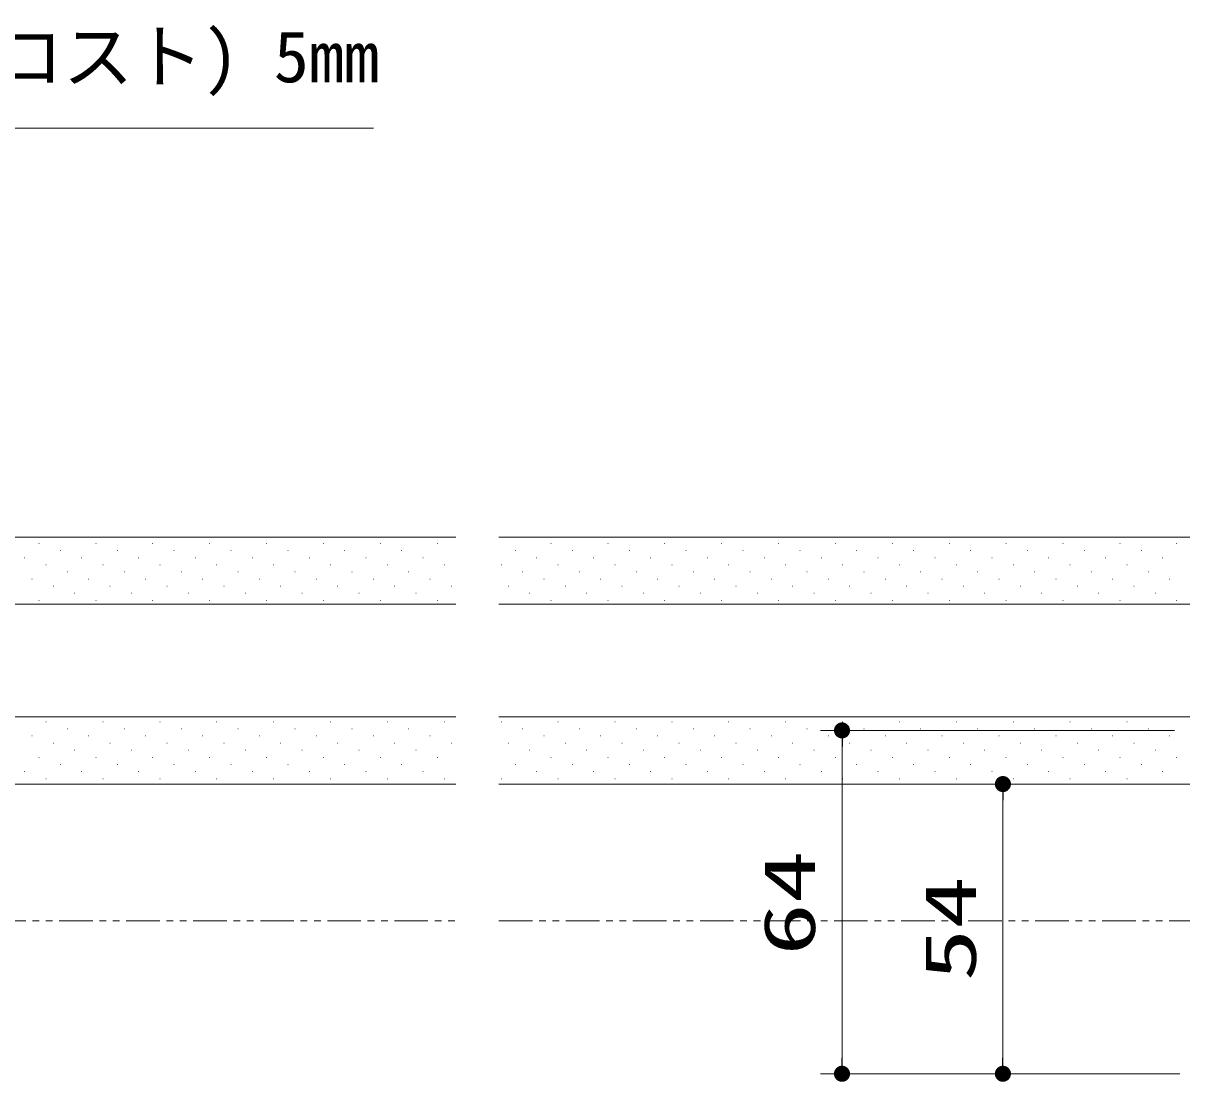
# Model space of a CAD drawing. Units: millimetres, scale not verified. Extents: x -1306 to 1306, y -607 to 607.
# Drawn here: x -262.7 to -46.7, y -350.5 to -153.2 of the extents above; entities that cross this region are included whole.
import ezdxf
from ezdxf.enums import TextEntityAlignment as Align

# ---------------------------------------------------------------- set-up
doc = ezdxf.new("R2010")
doc.units = ezdxf.units.MM
doc.header["$LTSCALE"] = 5
doc.header["$PDMODE"] = 32
doc.header["$PDSIZE"] = 2.5
doc.linetypes.add('USER1', pattern=[2.5, 1.25, -0.25, 0.25, -0.25, 0.25, -0.25])
for name, color, linetype, lineweight in [('0-1_線(黄)', 2, 'Continuous', 15), ('0-8_二点鎖線', 4, 'USER1', 9), ('1-1_寸法線', 3, 'Continuous', 13), ('1-2_ハッチング', 6, 'Continuous', 9), ('1-4_DEFPOINTS', 7, 'Continuous', 5), ('1-5_0', 3, 'Continuous', 25)]:
    doc.layers.add(name, color=color, linetype=linetype, lineweight=lineweight)
doc.styles.add('ＭＳ ゴシック', font='')
doc.styles.get('ＭＳ ゴシック').set_extended_font_data('MS Gothic')

# ---------------------------------------------------------------- blocks, each defined once
blk = doc.blocks.new('_DOT')
at = {"layer": '1-5_0'}
blk.add_line((-2.5, 0), (-5, 0), dxfattribs=at)
for points in [[(0, 0), (-2.5, 0), (-2.48, 0.313)], [(0, 0), (-2.48, -0.313), (-2.5, 0)], [(0, 0), (-2.48, 0.313), (-2.421, 0.622)], [(0, 0), (-2.421, -0.622), (-2.48, -0.313)], [(0, 0), (-2.421, 0.622), (-2.324, 0.92)], [(0, 0), (-2.324, -0.92), (-2.421, -0.622)], [(0, 0), (-2.324, 0.92), (-2.191, 1.204)], [(0, 0), (-2.191, -1.204), (-2.324, -0.92)], [(0, 0), (-2.191, 1.204), (-2.023, 1.469)], [(0, 0), (-2.023, -1.469), (-2.191, -1.204)], [(0, 0), (-2.023, 1.469), (-1.822, 1.711)], [(0, 0), (-1.822, -1.711), (-2.023, -1.469)], [(0, 0), (-1.822, 1.711), (-1.594, 1.926)], [(0, 0), (-1.594, -1.926), (-1.822, -1.711)], [(0, 0), (-1.594, 1.926), (-1.34, 2.111)], [(0, 0), (-1.34, -2.111), (-1.594, -1.926)], [(0, 0), (-1.34, 2.111), (-1.064, 2.262)], [(0, 0), (-1.064, -2.262), (-1.34, -2.111)], [(0, 0), (-1.064, 2.262), (-0.773, 2.378)], [(0, 0), (-0.773, -2.378), (-1.064, -2.262)], [(0, 0), (-0.773, 2.378), (-0.468, 2.456)], [(0, 0), (-0.468, -2.456), (-0.773, -2.378)], [(0, 0), (-0.468, 2.456), (-0.157, 2.495)], [(0, 0), (-0.157, -2.495), (-0.468, -2.456)], [(0, 0), (-0.157, 2.495), (0.157, 2.495)], [(0, 0), (0.157, -2.495), (-0.157, -2.495)], [(0, 0), (0.157, 2.495), (0.468, 2.456)], [(0, 0), (0.468, 2.456), (0.773, 2.378)], [(0, 0), (0.773, 2.378), (1.064, 2.262)], [(0, 0), (1.064, 2.262), (1.34, 2.111)], [(0, 0), (1.34, 2.111), (1.594, 1.926)], [(0, 0), (1.594, 1.926), (1.822, 1.711)], [(0, 0), (1.822, 1.711), (2.023, 1.469)], [(0, 0), (2.023, 1.469), (2.191, 1.204)], [(0, 0), (2.191, 1.204), (2.324, 0.92)], [(0, 0), (2.324, 0.92), (2.421, 0.622)], [(0, 0), (2.421, 0.622), (2.48, 0.313)], [(0, 0), (2.48, 0.313), (2.5, 0)], [(0, 0), (0.468, -2.456), (0.157, -2.495)], [(0, 0), (0.773, -2.378), (0.468, -2.456)], [(0, 0), (1.064, -2.262), (0.773, -2.378)], [(0, 0), (1.34, -2.111), (1.064, -2.262)], [(0, 0), (1.594, -1.926), (1.34, -2.111)], [(0, 0), (1.822, -1.711), (1.594, -1.926)], [(0, 0), (2.023, -1.469), (1.822, -1.711)], [(0, 0), (2.191, -1.204), (2.023, -1.469)], [(0, 0), (2.324, -0.92), (2.191, -1.204)], [(0, 0), (2.421, -0.622), (2.324, -0.92)], [(0, 0), (2.48, -0.313), (2.421, -0.622)], [(0, 0), (2.5, 0), (2.48, -0.313)]]:
    blk.add_solid(points, dxfattribs=at)

msp = doc.modelspace()

# ---------------------------------------------------------------- linework, layer by layer
at = {"layer": '0-1_線(黄)'}
for p, q in [((-336.991, -248.976), (-182.018, -248.976)), ((-174.018, -248.976), (57.957, -248.976)), ((-336.991, -261.476), (-182.018, -261.476)), ((-174.018, -261.476), (57.957, -261.476)), ((-336.991, -282.476), (-182.018, -282.476)), ((-174.018, -282.476), (-19.046, -282.476)), ((-336.991, -294.976), (-182.018, -294.976)), ((-174.018, -294.976), (-40.046, -294.976))]:
    msp.add_line(p, q, dxfattribs=at)
at = {"layer": '0-8_二点鎖線'}
for p, q in [((-330.991, -320.476), (-182.018, -320.476)), ((-174.018, -320.476), (-40.046, -320.476))]:
    msp.add_line(p, q, dxfattribs=at)
at = {"layer": '1-1_寸法線'}
for p, q in [((-48.046, -284.976), (-114.046, -284.976)), ((-110.046, -345.976), (-110.046, -287.976)), ((-47.046, -294.976), (-84.046, -294.976)), ((-80.046, -345.976), (-80.046, -297.976)), ((-47.046, -348.976), (-114.046, -348.976)), ((-47.046, -348.976), (-84.046, -348.976))]:
    msp.add_line(p, q, dxfattribs=at)
msp.add_lwpolyline([(-197.422, -172.746), (-452.985, -172.746), (-488.981, -312.327)], dxfattribs=at)
at = {"layer": '1-2_ハッチング'}
for p, q in [((-259.788, -250.144), (-259.738, -250.144)), ((-249.182, -250.144), (-249.132, -250.144)), ((-238.575, -250.144), (-238.525, -250.144)), ((-227.968, -250.144), (-227.918, -250.144)), ((-217.362, -250.144), (-217.312, -250.144)), ((-206.755, -250.144), (-206.705, -250.144)), ((-196.149, -250.144), (-196.099, -250.144)), ((-185.542, -250.144), (-185.492, -250.144)), ((-164.329, -250.144), (-164.279, -250.144)), ((-153.722, -250.144), (-153.672, -250.144)), ((-143.116, -250.144), (-143.066, -250.144)), ((-132.509, -250.144), (-132.459, -250.144)), ((-121.902, -250.144), (-121.852, -250.144)), ((-111.296, -250.144), (-111.246, -250.144)), ((-100.689, -250.144), (-100.639, -250.144)), ((-90.083, -250.144), (-90.033, -250.144)), ((-79.476, -250.144), (-79.426, -250.144)), ((-68.869, -250.144), (-68.819, -250.144)), ((-58.263, -250.144), (-58.213, -250.144)), ((-47.656, -250.144), (-47.606, -250.144)), ((-255.811, -251.47), (-255.761, -251.47)), ((-245.204, -251.47), (-245.154, -251.47)), ((-234.597, -251.47), (-234.547, -251.47)), ((-223.991, -251.47), (-223.941, -251.47)), ((-213.384, -251.47), (-213.334, -251.47)), ((-202.778, -251.47), (-202.728, -251.47)), ((-192.171, -251.47), (-192.121, -251.47)), ((-170.958, -251.47), (-170.908, -251.47)), ((-160.351, -251.47), (-160.301, -251.47)), ((-149.745, -251.47), (-149.695, -251.47)), ((-139.138, -251.47), (-139.088, -251.47)), ((-128.531, -251.47), (-128.481, -251.47)), ((-117.925, -251.47), (-117.875, -251.47)), ((-107.318, -251.47), (-107.268, -251.47)), ((-96.712, -251.47), (-96.662, -251.47)), ((-86.105, -251.47), (-86.055, -251.47)), ((-75.498, -251.47), (-75.448, -251.47)), ((-64.892, -251.47), (-64.842, -251.47)), ((-54.285, -251.47), (-54.235, -251.47)), ((-262.44, -252.796), (-262.39, -252.796)), ((-258.462, -254.122), (-258.412, -254.122)), ((-251.833, -252.796), (-251.783, -252.796)), ((-247.856, -254.122), (-247.806, -254.122)), ((-241.227, -252.796), (-241.177, -252.796)), ((-237.249, -254.122), (-237.199, -254.122)), ((-230.62, -252.796), (-230.57, -252.796)), ((-226.643, -254.122), (-226.593, -254.122)), ((-220.013, -252.796), (-219.963, -252.796)), ((-216.036, -254.122), (-215.986, -254.122)), ((-209.407, -252.796), (-209.357, -252.796)), ((-205.429, -254.122), (-205.379, -254.122)), ((-198.8, -252.796), (-198.75, -252.796)), ((-194.823, -254.122), (-194.773, -254.122)), ((-188.194, -252.796), (-188.144, -252.796)), ((-184.216, -254.122), (-184.166, -254.122)), ((-173.61, -254.122), (-173.56, -254.122)), ((-166.98, -252.796), (-166.93, -252.796)), ((-163.003, -254.122), (-162.953, -254.122)), ((-156.374, -252.796), (-156.324, -252.796)), ((-152.396, -254.122), (-152.346, -254.122)), ((-145.767, -252.796), (-145.717, -252.796)), ((-141.79, -254.122), (-141.74, -254.122)), ((-135.161, -252.796), (-135.111, -252.796)), ((-131.183, -254.122), (-131.133, -254.122)), ((-124.554, -252.796), (-124.504, -252.796)), ((-120.577, -254.122), (-120.527, -254.122)), ((-113.947, -252.796), (-113.897, -252.796)), ((-109.97, -254.122), (-109.92, -254.122)), ((-103.341, -252.796), (-103.291, -252.796)), ((-99.363, -254.122), (-99.313, -254.122)), ((-92.734, -252.796), (-92.684, -252.796)), ((-88.757, -254.122), (-88.707, -254.122)), ((-82.128, -252.796), (-82.078, -252.796)), ((-78.15, -254.122), (-78.1, -254.122)), ((-71.521, -252.796), (-71.471, -252.796)), ((-67.544, -254.122), (-67.494, -254.122)), ((-60.914, -252.796), (-60.864, -252.796)), ((-56.937, -254.122), (-56.887, -254.122)), ((-50.308, -252.796), (-50.258, -252.796)), ((-261.114, -256.773), (-261.064, -256.773)), ((-254.485, -255.447), (-254.435, -255.447)), ((-250.507, -256.773), (-250.457, -256.773)), ((-243.878, -255.447), (-243.828, -255.447)), ((-239.901, -256.773), (-239.851, -256.773)), ((-233.272, -255.447), (-233.222, -255.447)), ((-229.294, -256.773), (-229.244, -256.773)), ((-222.665, -255.447), (-222.615, -255.447)), ((-218.688, -256.773), (-218.638, -256.773)), ((-212.058, -255.447), (-212.008, -255.447)), ((-208.081, -256.773), (-208.031, -256.773)), ((-201.452, -255.447), (-201.402, -255.447)), ((-197.474, -256.773), (-197.424, -256.773)), ((-190.845, -255.447), (-190.795, -255.447)), ((-186.868, -256.773), (-186.818, -256.773)), ((-169.632, -255.447), (-169.582, -255.447)), ((-165.655, -256.773), (-165.605, -256.773)), ((-159.025, -255.447), (-158.975, -255.447)), ((-155.048, -256.773), (-154.998, -256.773)), ((-148.419, -255.447), (-148.369, -255.447)), ((-144.441, -256.773), (-144.391, -256.773)), ((-137.812, -255.447), (-137.762, -255.447)), ((-133.835, -256.773), (-133.785, -256.773)), ((-127.206, -255.447), (-127.156, -255.447)), ((-123.228, -256.773), (-123.178, -256.773)), ((-116.599, -255.447), (-116.549, -255.447)), ((-112.622, -256.773), (-112.572, -256.773)), ((-105.992, -255.447), (-105.942, -255.447)), ((-102.015, -256.773), (-101.965, -256.773)), ((-95.386, -255.447), (-95.336, -255.447)), ((-91.408, -256.773), (-91.358, -256.773)), ((-84.779, -255.447), (-84.729, -255.447)), ((-80.802, -256.773), (-80.752, -256.773)), ((-74.173, -255.447), (-74.123, -255.447)), ((-70.195, -256.773), (-70.145, -256.773)), ((-63.566, -255.447), (-63.516, -255.447)), ((-59.589, -256.773), (-59.539, -256.773)), ((-52.959, -255.447), (-52.909, -255.447)), ((-48.982, -256.773), (-48.932, -256.773)), ((-257.137, -258.099), (-257.087, -258.099)), ((-246.53, -258.099), (-246.48, -258.099)), ((-235.923, -258.099), (-235.873, -258.099)), ((-225.317, -258.099), (-225.267, -258.099)), ((-214.71, -258.099), (-214.66, -258.099)), ((-204.104, -258.099), (-204.054, -258.099)), ((-193.497, -258.099), (-193.447, -258.099)), ((-182.89, -258.099), (-182.84, -258.099)), ((-172.284, -258.099), (-172.234, -258.099)), ((-161.677, -258.099), (-161.627, -258.099)), ((-151.071, -258.099), (-151.021, -258.099)), ((-140.464, -258.099), (-140.414, -258.099)), ((-129.857, -258.099), (-129.807, -258.099)), ((-119.251, -258.099), (-119.201, -258.099)), ((-108.644, -258.099), (-108.594, -258.099)), ((-98.038, -258.099), (-97.988, -258.099)), ((-87.431, -258.099), (-87.381, -258.099)), ((-76.824, -258.099), (-76.774, -258.099)), ((-66.218, -258.099), (-66.168, -258.099)), ((-55.611, -258.099), (-55.561, -258.099)), ((-259.788, -260.751), (-259.738, -260.751)), ((-253.159, -259.425), (-253.109, -259.425)), ((-249.182, -260.751), (-249.132, -260.751)), ((-242.552, -259.425), (-242.502, -259.425)), ((-238.575, -260.751), (-238.525, -260.751)), ((-231.946, -259.425), (-231.896, -259.425)), ((-227.968, -260.751), (-227.918, -260.751)), ((-221.339, -259.425), (-221.289, -259.425)), ((-217.362, -260.751), (-217.312, -260.751)), ((-210.733, -259.425), (-210.683, -259.425)), ((-206.755, -260.751), (-206.705, -260.751)), ((-200.126, -259.425), (-200.076, -259.425)), ((-196.149, -260.751), (-196.099, -260.751)), ((-189.519, -259.425), (-189.469, -259.425)), ((-185.542, -260.751), (-185.492, -260.751)), ((-168.306, -259.425), (-168.256, -259.425)), ((-164.329, -260.751), (-164.279, -260.751)), ((-157.7, -259.425), (-157.65, -259.425)), ((-153.722, -260.751), (-153.672, -260.751)), ((-147.093, -259.425), (-147.043, -259.425)), ((-143.116, -260.751), (-143.066, -260.751)), ((-136.486, -259.425), (-136.436, -259.425)), ((-132.509, -260.751), (-132.459, -260.751)), ((-125.88, -259.425), (-125.83, -259.425)), ((-121.902, -260.751), (-121.852, -260.751)), ((-115.273, -259.425), (-115.223, -259.425)), ((-111.296, -260.751), (-111.246, -260.751)), ((-104.667, -259.425), (-104.617, -259.425)), ((-100.689, -260.751), (-100.639, -260.751)), ((-94.06, -259.425), (-94.01, -259.425)), ((-90.083, -260.751), (-90.033, -260.751)), ((-83.453, -259.425), (-83.403, -259.425)), ((-79.476, -260.751), (-79.426, -260.751)), ((-72.847, -259.425), (-72.797, -259.425)), ((-68.869, -260.751), (-68.819, -260.751)), ((-62.24, -259.425), (-62.19, -259.425)), ((-58.263, -260.751), (-58.213, -260.751)), ((-51.634, -259.425), (-51.584, -259.425)), ((-47.656, -260.751), (-47.606, -260.751)), ((-258.462, -283.368), (-258.412, -283.368)), ((-254.485, -284.694), (-254.435, -284.694)), ((-247.856, -283.368), (-247.806, -283.368)), ((-243.878, -284.694), (-243.828, -284.694)), ((-237.249, -283.368), (-237.199, -283.368)), ((-233.272, -284.694), (-233.222, -284.694)), ((-226.643, -283.368), (-226.593, -283.368)), ((-222.665, -284.694), (-222.615, -284.694)), ((-216.036, -283.368), (-215.986, -283.368)), ((-212.058, -284.694), (-212.008, -284.694)), ((-205.429, -283.368), (-205.379, -283.368)), ((-201.452, -284.694), (-201.402, -284.694)), ((-194.823, -283.368), (-194.773, -283.368)), ((-190.845, -284.694), (-190.795, -284.694)), ((-184.216, -283.368), (-184.166, -283.368)), ((-173.61, -283.368), (-173.56, -283.368)), ((-169.632, -284.694), (-169.582, -284.694)), ((-163.003, -283.368), (-162.953, -283.368)), ((-159.025, -284.694), (-158.975, -284.694)), ((-152.396, -283.368), (-152.346, -283.368)), ((-148.419, -284.694), (-148.369, -284.694)), ((-141.79, -283.368), (-141.74, -283.368)), ((-137.812, -284.694), (-137.762, -284.694)), ((-131.183, -283.368), (-131.133, -283.368)), ((-127.206, -284.694), (-127.156, -284.694)), ((-120.577, -283.368), (-120.527, -283.368)), ((-116.599, -284.694), (-116.549, -284.694)), ((-109.97, -283.368), (-109.92, -283.368)), ((-105.992, -284.694), (-105.942, -284.694)), ((-99.363, -283.368), (-99.313, -283.368)), ((-95.386, -284.694), (-95.336, -284.694)), ((-88.757, -283.368), (-88.707, -283.368)), ((-84.779, -284.694), (-84.729, -284.694)), ((-78.15, -283.368), (-78.1, -283.368)), ((-74.173, -284.694), (-74.123, -284.694)), ((-67.544, -283.368), (-67.494, -283.368)), ((-63.566, -284.694), (-63.516, -284.694)), ((-56.937, -283.368), (-56.887, -283.368)), ((-52.959, -284.694), (-52.909, -284.694)), ((-261.114, -286.019), (-261.064, -286.019)), ((-250.507, -286.019), (-250.457, -286.019)), ((-239.901, -286.019), (-239.851, -286.019)), ((-229.294, -286.019), (-229.244, -286.019)), ((-218.688, -286.019), (-218.638, -286.019)), ((-208.081, -286.019), (-208.031, -286.019)), ((-197.474, -286.019), (-197.424, -286.019)), ((-186.868, -286.019), (-186.818, -286.019)), ((-165.655, -286.019), (-165.605, -286.019)), ((-155.048, -286.019), (-154.998, -286.019)), ((-144.441, -286.019), (-144.391, -286.019)), ((-133.835, -286.019), (-133.785, -286.019)), ((-123.228, -286.019), (-123.178, -286.019)), ((-112.622, -286.019), (-112.572, -286.019)), ((-102.015, -286.019), (-101.965, -286.019)), ((-91.408, -286.019), (-91.358, -286.019)), ((-80.802, -286.019), (-80.752, -286.019)), ((-70.195, -286.019), (-70.145, -286.019)), ((-59.589, -286.019), (-59.539, -286.019)), ((-48.982, -286.019), (-48.932, -286.019)), ((-257.137, -287.345), (-257.087, -287.345)), ((-253.159, -288.671), (-253.109, -288.671)), ((-246.53, -287.345), (-246.48, -287.345)), ((-242.552, -288.671), (-242.502, -288.671)), ((-235.923, -287.345), (-235.873, -287.345)), ((-231.946, -288.671), (-231.896, -288.671)), ((-225.317, -287.345), (-225.267, -287.345)), ((-221.339, -288.671), (-221.289, -288.671)), ((-214.71, -287.345), (-214.66, -287.345)), ((-210.733, -288.671), (-210.683, -288.671)), ((-204.104, -287.345), (-204.054, -287.345)), ((-200.126, -288.671), (-200.076, -288.671)), ((-193.497, -287.345), (-193.447, -287.345)), ((-189.519, -288.671), (-189.469, -288.671)), ((-182.89, -287.345), (-182.84, -287.345)), ((-172.284, -287.345), (-172.234, -287.345)), ((-168.306, -288.671), (-168.256, -288.671)), ((-161.677, -287.345), (-161.627, -287.345)), ((-157.7, -288.671), (-157.65, -288.671)), ((-151.071, -287.345), (-151.021, -287.345)), ((-147.093, -288.671), (-147.043, -288.671)), ((-140.464, -287.345), (-140.414, -287.345)), ((-136.486, -288.671), (-136.436, -288.671)), ((-129.857, -287.345), (-129.807, -287.345)), ((-125.88, -288.671), (-125.83, -288.671)), ((-119.251, -287.345), (-119.201, -287.345)), ((-115.273, -288.671), (-115.223, -288.671)), ((-108.644, -287.345), (-108.594, -287.345)), ((-104.667, -288.671), (-104.617, -288.671)), ((-98.038, -287.345), (-97.988, -287.345)), ((-94.06, -288.671), (-94.01, -288.671)), ((-87.431, -287.345), (-87.381, -287.345)), ((-83.453, -288.671), (-83.403, -288.671)), ((-76.824, -287.345), (-76.774, -287.345)), ((-72.847, -288.671), (-72.797, -288.671)), ((-66.218, -287.345), (-66.168, -287.345)), ((-62.24, -288.671), (-62.19, -288.671)), ((-55.611, -287.345), (-55.561, -287.345)), ((-51.634, -288.671), (-51.584, -288.671)), ((-259.788, -289.997), (-259.738, -289.997)), ((-255.811, -291.323), (-255.761, -291.323)), ((-249.182, -289.997), (-249.132, -289.997)), ((-245.204, -291.323), (-245.154, -291.323)), ((-238.575, -289.997), (-238.525, -289.997)), ((-234.597, -291.323), (-234.547, -291.323)), ((-227.968, -289.997), (-227.918, -289.997)), ((-223.991, -291.323), (-223.941, -291.323)), ((-217.362, -289.997), (-217.312, -289.997)), ((-213.384, -291.323), (-213.334, -291.323)), ((-206.755, -289.997), (-206.705, -289.997)), ((-202.778, -291.323), (-202.728, -291.323)), ((-196.149, -289.997), (-196.099, -289.997)), ((-192.171, -291.323), (-192.121, -291.323)), ((-185.542, -289.997), (-185.492, -289.997)), ((-170.958, -291.323), (-170.908, -291.323)), ((-164.329, -289.997), (-164.279, -289.997)), ((-160.351, -291.323), (-160.301, -291.323)), ((-153.722, -289.997), (-153.672, -289.997)), ((-149.745, -291.323), (-149.695, -291.323)), ((-143.116, -289.997), (-143.066, -289.997)), ((-139.138, -291.323), (-139.088, -291.323)), ((-132.509, -289.997), (-132.459, -289.997)), ((-128.531, -291.323), (-128.481, -291.323)), ((-121.902, -289.997), (-121.852, -289.997)), ((-117.925, -291.323), (-117.875, -291.323)), ((-111.296, -289.997), (-111.246, -289.997)), ((-107.318, -291.323), (-107.268, -291.323)), ((-100.689, -289.997), (-100.639, -289.997)), ((-96.712, -291.323), (-96.662, -291.323)), ((-90.083, -289.997), (-90.033, -289.997)), ((-86.105, -291.323), (-86.055, -291.323)), ((-79.476, -289.997), (-79.426, -289.997)), ((-75.498, -291.323), (-75.448, -291.323)), ((-68.869, -289.997), (-68.819, -289.997)), ((-64.892, -291.323), (-64.842, -291.323)), ((-58.263, -289.997), (-58.213, -289.997)), ((-54.285, -291.323), (-54.235, -291.323)), ((-47.656, -289.997), (-47.606, -289.997)), ((-262.44, -292.649), (-262.39, -292.649)), ((-251.833, -292.649), (-251.783, -292.649)), ((-241.227, -292.649), (-241.177, -292.649)), ((-230.62, -292.649), (-230.57, -292.649)), ((-220.013, -292.649), (-219.963, -292.649)), ((-209.407, -292.649), (-209.357, -292.649)), ((-198.8, -292.649), (-198.75, -292.649)), ((-188.194, -292.649), (-188.144, -292.649)), ((-166.98, -292.649), (-166.93, -292.649)), ((-156.374, -292.649), (-156.324, -292.649)), ((-145.767, -292.649), (-145.717, -292.649)), ((-135.161, -292.649), (-135.111, -292.649)), ((-124.554, -292.649), (-124.504, -292.649)), ((-113.947, -292.649), (-113.897, -292.649)), ((-103.341, -292.649), (-103.291, -292.649)), ((-92.734, -292.649), (-92.684, -292.649)), ((-82.128, -292.649), (-82.078, -292.649)), ((-71.521, -292.649), (-71.471, -292.649)), ((-60.914, -292.649), (-60.864, -292.649)), ((-50.308, -292.649), (-50.258, -292.649)), ((-258.462, -293.974), (-258.412, -293.974)), ((-247.856, -293.974), (-247.806, -293.974)), ((-237.249, -293.974), (-237.199, -293.974)), ((-226.643, -293.974), (-226.593, -293.974)), ((-216.036, -293.974), (-215.986, -293.974)), ((-205.429, -293.974), (-205.379, -293.974)), ((-194.823, -293.974), (-194.773, -293.974)), ((-184.216, -293.974), (-184.166, -293.974)), ((-173.61, -293.974), (-173.56, -293.974)), ((-163.003, -293.974), (-162.953, -293.974)), ((-152.396, -293.974), (-152.346, -293.974)), ((-141.79, -293.974), (-141.74, -293.974)), ((-131.183, -293.974), (-131.133, -293.974)), ((-120.577, -293.974), (-120.527, -293.974)), ((-109.97, -293.974), (-109.92, -293.974)), ((-99.363, -293.974), (-99.313, -293.974)), ((-88.757, -293.974), (-88.707, -293.974)), ((-78.15, -293.974), (-78.1, -293.974)), ((-67.544, -293.974), (-67.494, -293.974)), ((-56.937, -293.974), (-56.887, -293.974))]:
    msp.add_line(p, q, dxfattribs=at)
at = {"layer": '1-4_DEFPOINTS'}
for p in [(-110.046, -284.976), (-80.046, -294.976)]:
    msp.add_point(p, dxfattribs=at)

# ---------------------------------------------------------------- block references
at = {"layer": '1-1_寸法線', "xscale": 0.6, "yscale": 0.6}
for p, rotation in [((-110.046, -284.976), 90), ((-80.046, -294.976), 90), ((-110.046, -348.976), 270), ((-80.046, -348.976), 270)]:
    msp.add_blockref('_DOT', p, dxfattribs=dict(at, rotation=rotation))

# ---------------------------------------------------------------- texts
at = {"layer": '1-1_寸法線', "style": 'ＭＳ ゴシック'}
msp.add_text('熱処理タペストリーガラス(フロスト) 5mm', height=9.621, dxfattribs=at).set_placement((-445.585, -167.068), align=Align.BOTTOM_LEFT)
at = {"layer": '1-1_寸法線', "style": 'ＭＳ ゴシック', "width": 1.5}
for s, p in [('64', (-112.195, -326.976)), ('54', (-82.195, -331.737))]:
    msp.add_text(s, height=9.604, rotation=90, dxfattribs=at).set_placement(p, align=Align.BOTTOM_LEFT)

doc.saveas('drawing.dxf')
